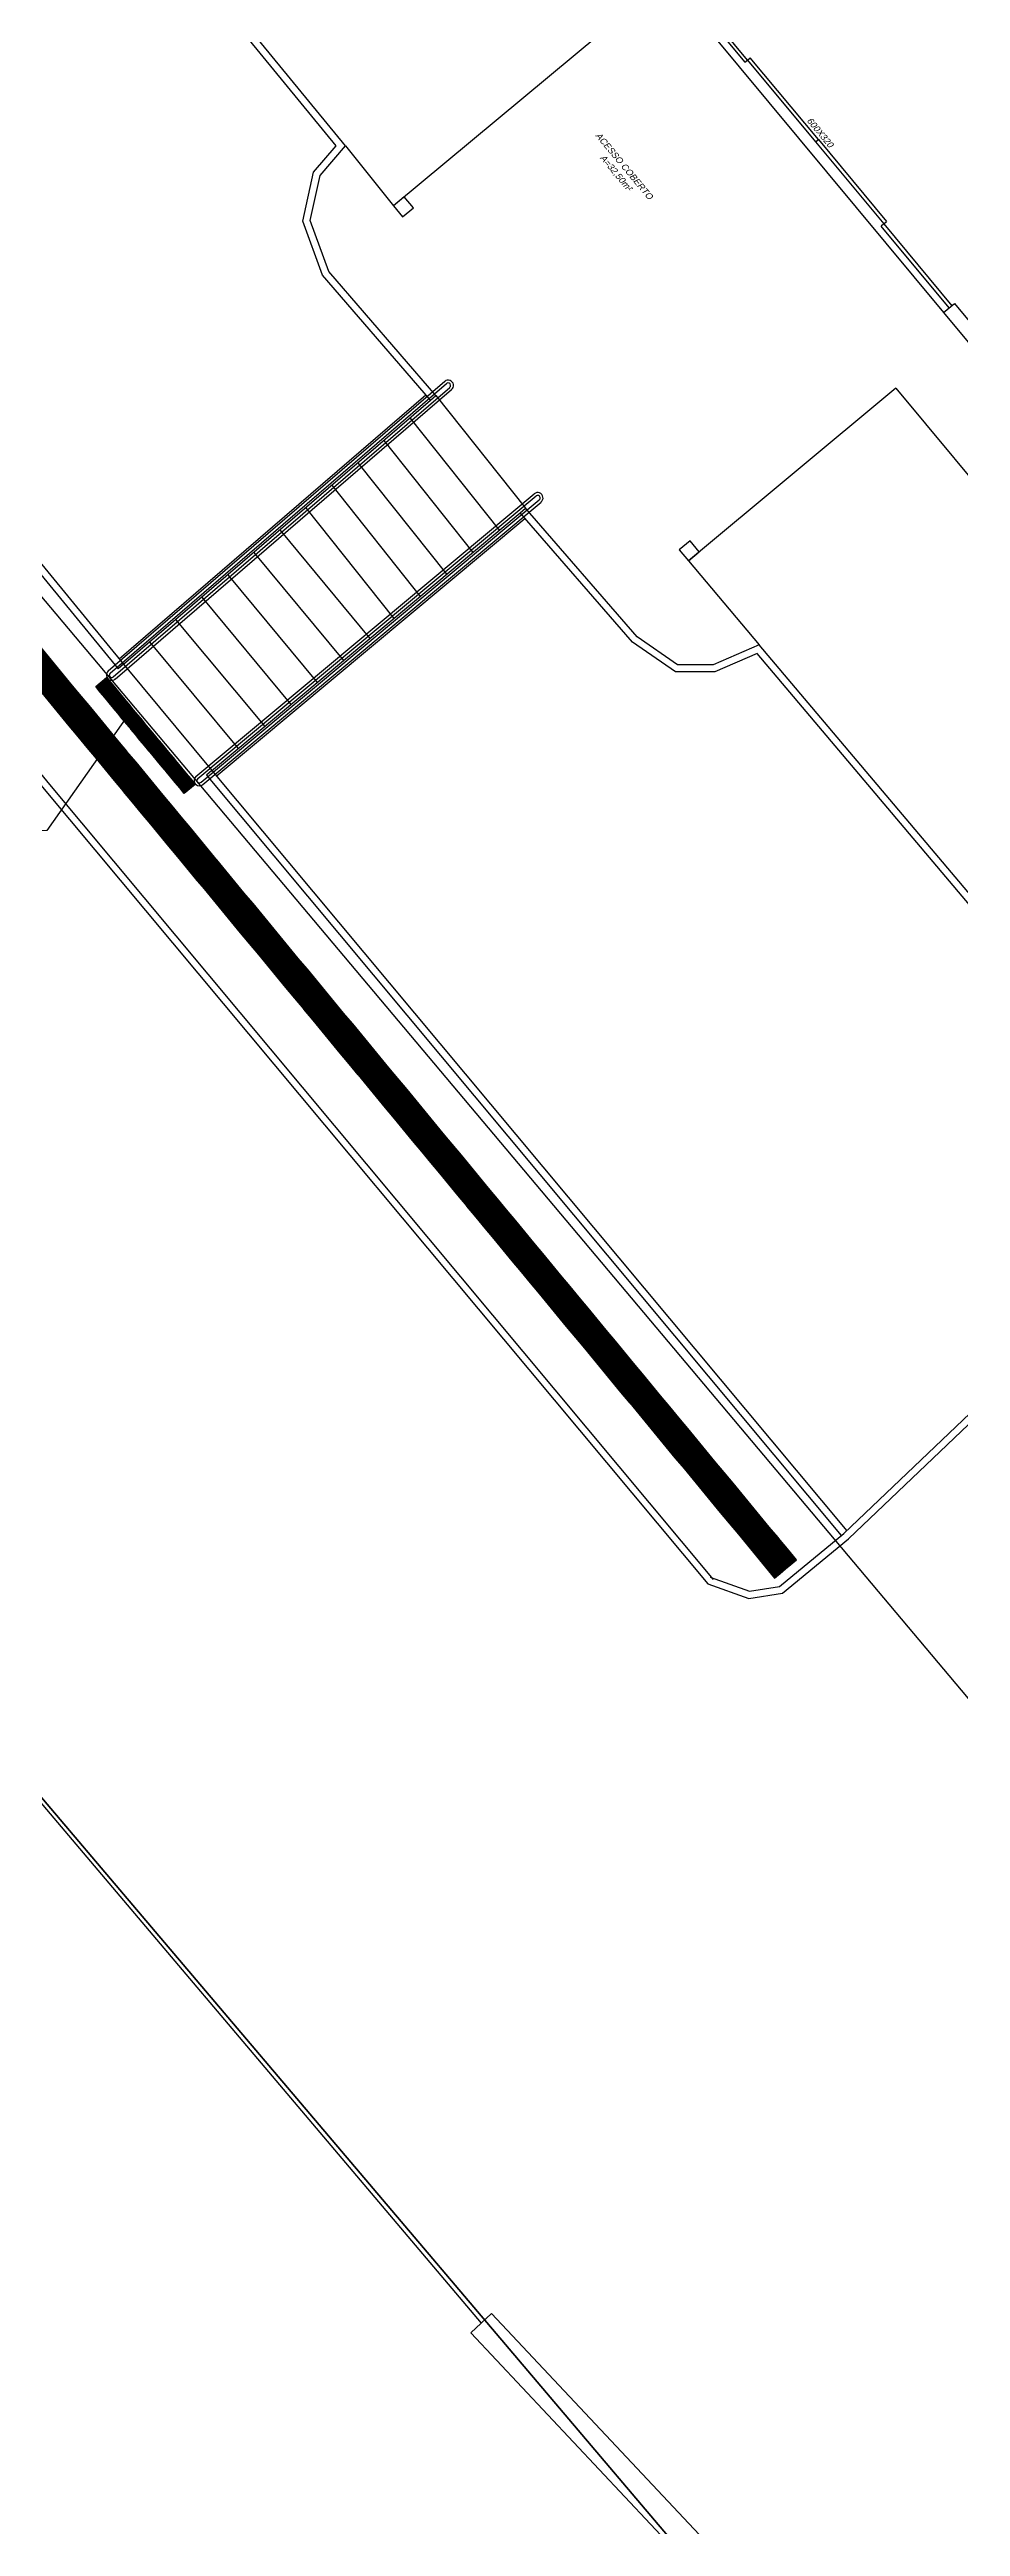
# Model space of a CAD drawing. Header units: metres. Extents: x 2113 to 5678, y -2764 to 956.
# Drawn here: x 3226.25 to 3239.08, y -1662.23 to -1627.35 of the extents above; entities that cross this region are included whole.
import ezdxf

# ---------------------------------------------------------------- set-up
doc = ezdxf.new("R2010")
doc.units = ezdxf.units.M
doc.header["$MEASUREMENT"] = 0
doc.linetypes.add('CONTINUO', pattern=[0])
doc.layers.add('CASA', color=5, linetype='CONTINUO')
doc.layers.add('TXT_QUADRAFISCAL_5000', color=7, linetype='Continuous')
doc.styles.add('util2000', font='arial.ttf', dxfattribs={"oblique": 12.000028})

# ---------------------------------------------------------------- blocks, each defined once
blk = doc.blocks.new('direc')
at = {"layer": 'CASA'}
h = blk.add_hatch(color=13, dxfattribs=at)
h.set_gradient(color1=(218, 62, 62), color2=(218, 62, 62), one_color=1, tint=0.55, name='SPHERICAL')
h.paths.add_polyline_path([(419671.808, 6988704.585), (419671.808, 6988704.785), (419671.708, 6988704.785), (419671.708, 6988704.585)])
h = blk.add_hatch(color=13, dxfattribs=at)
h.set_gradient(color1=(218, 62, 62), color2=(218, 62, 62), one_color=1, tint=0.55, name='SPHERICAL')
h.paths.add_polyline_path([(419671.908, 6988704.585), (419671.908, 6988704.785), (419671.808, 6988704.785), (419671.808, 6988704.585)])
h = blk.add_hatch(color=13, dxfattribs=at)
h.set_gradient(color1=(218, 62, 62), color2=(218, 62, 62), one_color=1, tint=0.55, name='SPHERICAL')
h.paths.add_polyline_path([(419672.008, 6988704.585), (419672.008, 6988704.785), (419671.908, 6988704.785), (419671.908, 6988704.585)])
h = blk.add_hatch(color=13, dxfattribs=at)
h.set_gradient(color1=(218, 62, 62), color2=(218, 62, 62), one_color=1, tint=0.55, name='SPHERICAL')
h.paths.add_polyline_path([(419672.108, 6988704.585), (419672.108, 6988704.785), (419672.008, 6988704.785), (419672.008, 6988704.585)])
h = blk.add_hatch(color=13, dxfattribs=at)
h.set_gradient(color1=(218, 62, 62), color2=(218, 62, 62), one_color=1, tint=0.55, name='SPHERICAL')
h.paths.add_polyline_path([(419671.808, 6988704.385), (419671.808, 6988704.585), (419671.708, 6988704.585), (419671.708, 6988704.385)])
h = blk.add_hatch(color=13, dxfattribs=at)
h.set_gradient(color1=(218, 62, 62), color2=(218, 62, 62), one_color=1, tint=0.55, name='SPHERICAL')
h.paths.add_polyline_path([(419671.908, 6988704.385), (419671.908, 6988704.585), (419671.808, 6988704.585), (419671.808, 6988704.385)])
h = blk.add_hatch(color=13, dxfattribs=at)
h.set_gradient(color1=(218, 62, 62), color2=(218, 62, 62), one_color=1, tint=0.55, name='SPHERICAL')
h.paths.add_polyline_path([(419672.008, 6988704.385), (419672.008, 6988704.585), (419671.908, 6988704.585), (419671.908, 6988704.385)])
h = blk.add_hatch(color=13, dxfattribs=at)
h.set_gradient(color1=(218, 62, 62), color2=(218, 62, 62), one_color=1, tint=0.55, name='SPHERICAL')
h.paths.add_polyline_path([(419672.108, 6988704.385), (419672.108, 6988704.585), (419672.008, 6988704.585), (419672.008, 6988704.385)])
at = {"layer": 'CASA', "color": 8}
for p, q in [((419671.721, 6988704.61), (419671.721, 6988704.76)), ((419671.723, 6988704.61), (419671.723, 6988704.76)), ((419671.743, 6988704.76), (419671.743, 6988704.61)), ((419671.746, 6988704.76), (419671.746, 6988704.61)), ((419671.771, 6988704.61), (419671.771, 6988704.76)), ((419671.773, 6988704.61), (419671.773, 6988704.76)), ((419671.793, 6988704.76), (419671.793, 6988704.61)), ((419671.796, 6988704.76), (419671.796, 6988704.61)), ((419671.821, 6988704.61), (419671.821, 6988704.76)), ((419671.823, 6988704.61), (419671.823, 6988704.76)), ((419671.843, 6988704.76), (419671.843, 6988704.61)), ((419671.846, 6988704.76), (419671.846, 6988704.61)), ((419671.871, 6988704.61), (419671.871, 6988704.76)), ((419671.873, 6988704.61), (419671.873, 6988704.76)), ((419671.893, 6988704.76), (419671.893, 6988704.61)), ((419671.896, 6988704.76), (419671.896, 6988704.61)), ((419671.921, 6988704.61), (419671.921, 6988704.76)), ((419671.923, 6988704.61), (419671.923, 6988704.76)), ((419671.943, 6988704.76), (419671.943, 6988704.61)), ((419671.946, 6988704.76), (419671.946, 6988704.61)), ((419671.971, 6988704.61), (419671.971, 6988704.76)), ((419671.973, 6988704.61), (419671.973, 6988704.76)), ((419671.993, 6988704.76), (419671.993, 6988704.61)), ((419671.996, 6988704.76), (419671.996, 6988704.61)), ((419672.021, 6988704.61), (419672.021, 6988704.76)), ((419672.023, 6988704.61), (419672.023, 6988704.76)), ((419672.043, 6988704.76), (419672.043, 6988704.61)), ((419672.046, 6988704.76), (419672.046, 6988704.61)), ((419672.071, 6988704.61), (419672.071, 6988704.76)), ((419672.073, 6988704.61), (419672.073, 6988704.76)), ((419672.093, 6988704.76), (419672.093, 6988704.61)), ((419672.096, 6988704.76), (419672.096, 6988704.61)), ((419671.721, 6988704.41), (419671.721, 6988704.56)), ((419671.723, 6988704.41), (419671.723, 6988704.56)), ((419671.743, 6988704.56), (419671.743, 6988704.41)), ((419671.746, 6988704.56), (419671.746, 6988704.41)), ((419671.771, 6988704.41), (419671.771, 6988704.56)), ((419671.773, 6988704.41), (419671.773, 6988704.56)), ((419671.793, 6988704.56), (419671.793, 6988704.41)), ((419671.796, 6988704.56), (419671.796, 6988704.41)), ((419671.821, 6988704.41), (419671.821, 6988704.56)), ((419671.823, 6988704.41), (419671.823, 6988704.56)), ((419671.843, 6988704.56), (419671.843, 6988704.41)), ((419671.846, 6988704.56), (419671.846, 6988704.41)), ((419671.871, 6988704.41), (419671.871, 6988704.56)), ((419671.873, 6988704.41), (419671.873, 6988704.56)), ((419671.893, 6988704.56), (419671.893, 6988704.41)), ((419671.896, 6988704.56), (419671.896, 6988704.41)), ((419671.921, 6988704.41), (419671.921, 6988704.56)), ((419671.923, 6988704.41), (419671.923, 6988704.56)), ((419671.943, 6988704.56), (419671.943, 6988704.41)), ((419671.946, 6988704.56), (419671.946, 6988704.41)), ((419671.971, 6988704.41), (419671.971, 6988704.56)), ((419671.973, 6988704.41), (419671.973, 6988704.56)), ((419671.993, 6988704.56), (419671.993, 6988704.41)), ((419671.996, 6988704.56), (419671.996, 6988704.41)), ((419672.021, 6988704.41), (419672.021, 6988704.56)), ((419672.023, 6988704.41), (419672.023, 6988704.56)), ((419672.043, 6988704.56), (419672.043, 6988704.41)), ((419672.046, 6988704.56), (419672.046, 6988704.41)), ((419672.071, 6988704.41), (419672.071, 6988704.56)), ((419672.073, 6988704.41), (419672.073, 6988704.56)), ((419672.093, 6988704.56), (419672.093, 6988704.41)), ((419672.096, 6988704.56), (419672.096, 6988704.41))]:
    blk.add_line(p, q, dxfattribs=at)
for points in [[(419671.808, 6988704.585), (419671.808, 6988704.785), (419671.708, 6988704.785), (419671.708, 6988704.585)], [(419671.908, 6988704.585), (419671.908, 6988704.785), (419671.808, 6988704.785), (419671.808, 6988704.585)], [(419672.008, 6988704.585), (419672.008, 6988704.785), (419671.908, 6988704.785), (419671.908, 6988704.585)], [(419672.108, 6988704.585), (419672.108, 6988704.785), (419672.008, 6988704.785), (419672.008, 6988704.585)], [(419671.808, 6988704.385), (419671.808, 6988704.585), (419671.708, 6988704.585), (419671.708, 6988704.385)], [(419671.908, 6988704.385), (419671.908, 6988704.585), (419671.808, 6988704.585), (419671.808, 6988704.385)], [(419672.008, 6988704.385), (419672.008, 6988704.585), (419671.908, 6988704.585), (419671.908, 6988704.385)], [(419672.108, 6988704.385), (419672.108, 6988704.585), (419672.008, 6988704.585), (419672.008, 6988704.385)]]:
    blk.add_lwpolyline(points, close=True, dxfattribs=at)
for centre, radius, start, end in [((419671.733, 6988704.76), 0.0125, 0, 180), ((419671.733, 6988704.76), 0.01, 0, 180), ((419671.783, 6988704.76), 0.0125, 0, 180), ((419671.783, 6988704.76), 0.01, 0, 180), ((419671.833, 6988704.76), 0.0125, 0, 180), ((419671.833, 6988704.76), 0.01, 0, 180), ((419671.883, 6988704.76), 0.0125, 0, 180), ((419671.883, 6988704.76), 0.01, 0, 180), ((419671.933, 6988704.76), 0.0125, 0, 180), ((419671.933, 6988704.76), 0.01, 0, 180), ((419671.983, 6988704.76), 0.0125, 0, 180), ((419671.983, 6988704.76), 0.01, 0, 180), ((419672.033, 6988704.76), 0.0125, 0, 180), ((419672.033, 6988704.76), 0.01, 0, 180), ((419672.083, 6988704.76), 0.0125, 0, 180), ((419672.083, 6988704.76), 0.01, 0, 180), ((419671.733, 6988704.61), 0.0125, 180, 0), ((419671.733, 6988704.56), 0.0125, 0, 180), ((419671.733, 6988704.41), 0.0125, 180, 0), ((419671.733, 6988704.61), 0.01, 180, 0), ((419671.733, 6988704.56), 0.01, 0, 180), ((419671.733, 6988704.41), 0.01, 180, 0), ((419671.783, 6988704.61), 0.0125, 180, 0), ((419671.783, 6988704.56), 0.0125, 0, 180), ((419671.783, 6988704.41), 0.0125, 180, 0), ((419671.783, 6988704.61), 0.01, 180, 0), ((419671.783, 6988704.56), 0.01, 0, 180), ((419671.783, 6988704.41), 0.01, 180, 0), ((419671.833, 6988704.61), 0.0125, 180, 0), ((419671.833, 6988704.56), 0.0125, 0, 180), ((419671.833, 6988704.41), 0.0125, 180, 0), ((419671.833, 6988704.61), 0.01, 180, 0), ((419671.833, 6988704.56), 0.01, 0, 180), ((419671.833, 6988704.41), 0.01, 180, 0), ((419671.883, 6988704.61), 0.0125, 180, 0), ((419671.883, 6988704.56), 0.0125, 0, 180), ((419671.883, 6988704.41), 0.0125, 180, 0), ((419671.883, 6988704.61), 0.01, 180, 0), ((419671.883, 6988704.56), 0.01, 0, 180), ((419671.883, 6988704.41), 0.01, 180, 0), ((419671.933, 6988704.61), 0.0125, 180, 0), ((419671.933, 6988704.56), 0.0125, 0, 180), ((419671.933, 6988704.41), 0.0125, 180, 0), ((419671.933, 6988704.61), 0.01, 180, 0), ((419671.933, 6988704.56), 0.01, 0, 180), ((419671.933, 6988704.41), 0.01, 180, 0), ((419671.983, 6988704.61), 0.0125, 180, 0), ((419671.983, 6988704.56), 0.0125, 0, 180), ((419671.983, 6988704.41), 0.0125, 180, 0), ((419671.983, 6988704.61), 0.01, 180, 0), ((419671.983, 6988704.56), 0.01, 0, 180), ((419671.983, 6988704.41), 0.01, 180, 0), ((419672.033, 6988704.61), 0.0125, 180, 0), ((419672.033, 6988704.56), 0.0125, 0, 180), ((419672.033, 6988704.41), 0.0125, 180, 0), ((419672.033, 6988704.61), 0.01, 180, 0), ((419672.033, 6988704.56), 0.01, 0, 180), ((419672.033, 6988704.41), 0.01, 180, 0), ((419672.083, 6988704.61), 0.0125, 180, 0), ((419672.083, 6988704.56), 0.0125, 0, 180), ((419672.083, 6988704.41), 0.0125, 180, 0), ((419672.083, 6988704.61), 0.01, 180, 0), ((419672.083, 6988704.56), 0.01, 0, 180), ((419672.083, 6988704.41), 0.01, 180, 0)]:
    blk.add_arc(centre, radius, start, end, dxfattribs=at)
blk = doc.blocks.new('rodoviária')
h = blk.add_hatch(color=13)
h.set_gradient(color1=(218, 62, 62), color2=(218, 62, 62), one_color=1, tint=0.55, name='SPHERICAL')
h.paths.add_polyline_path([(3630.943, -1201.335), (3630.943, -1201.535), (3630.843, -1201.535), (3630.843, -1201.335)])
h = blk.add_hatch(color=13)
h.set_gradient(color1=(218, 62, 62), color2=(218, 62, 62), one_color=1, tint=0.55, name='SPHERICAL')
h.paths.add_polyline_path([(3631.043, -1201.335), (3631.043, -1201.535), (3630.943, -1201.535), (3630.943, -1201.335)])
h = blk.add_hatch(color=13)
h.set_gradient(color1=(218, 62, 62), color2=(218, 62, 62), one_color=1, tint=0.55, name='SPHERICAL')
h.paths.add_polyline_path([(3631.143, -1201.335), (3631.143, -1201.535), (3631.043, -1201.535), (3631.043, -1201.335)])
h = blk.add_hatch(color=13)
h.set_gradient(color1=(218, 62, 62), color2=(218, 62, 62), one_color=1, tint=0.55, name='SPHERICAL')
h.paths.add_polyline_path([(3631.243, -1201.336), (3631.243, -1201.536), (3631.143, -1201.535), (3631.143, -1201.335)])
h = blk.add_hatch(color=13)
h.set_gradient(color1=(218, 62, 62), color2=(218, 62, 62), one_color=1, tint=0.55, name='SPHERICAL')
h.paths.add_polyline_path([(3631.332, -1201.336), (3631.331, -1201.536), (3631.231, -1201.536), (3631.232, -1201.336)])
h = blk.add_hatch(color=13)
h.set_gradient(color1=(218, 62, 62), color2=(218, 62, 62), one_color=1, tint=0.55, name='SPHERICAL')
h.paths.add_polyline_path([(3631.432, -1201.336), (3631.431, -1201.536), (3631.331, -1201.536), (3631.332, -1201.336)])
h = blk.add_hatch(color=13)
h.set_gradient(color1=(218, 62, 62), color2=(218, 62, 62), one_color=1, tint=0.55, name='SPHERICAL')
h.paths.add_polyline_path([(3631.532, -1201.336), (3631.531, -1201.536), (3631.431, -1201.536), (3631.432, -1201.336)])
h = blk.add_hatch(color=13)
h.set_gradient(color1=(218, 62, 62), color2=(218, 62, 62), one_color=1, tint=0.55, name='SPHERICAL')
h.paths.add_polyline_path([(3631.632, -1201.336), (3631.631, -1201.536), (3631.531, -1201.536), (3631.532, -1201.336)])
h = blk.add_hatch(color=13)
h.set_gradient(color1=(218, 62, 62), color2=(218, 62, 62), one_color=1, tint=0.55, name='SPHERICAL')
h.paths.add_polyline_path([(3631.72, -1201.337), (3631.72, -1201.537), (3631.62, -1201.536), (3631.62, -1201.336)])
h = blk.add_hatch(color=13)
h.set_gradient(color1=(218, 62, 62), color2=(218, 62, 62), one_color=1, tint=0.55, name='SPHERICAL')
h.paths.add_polyline_path([(3631.82, -1201.337), (3631.82, -1201.537), (3631.72, -1201.537), (3631.72, -1201.337)])
h = blk.add_hatch(color=13)
h.set_gradient(color1=(218, 62, 62), color2=(218, 62, 62), one_color=1, tint=0.55, name='SPHERICAL')
h.paths.add_polyline_path([(3631.92, -1201.337), (3631.92, -1201.537), (3631.82, -1201.537), (3631.82, -1201.337)])
h = blk.add_hatch(color=13)
h.set_gradient(color1=(218, 62, 62), color2=(218, 62, 62), one_color=1, tint=0.55, name='SPHERICAL')
h.paths.add_polyline_path([(3632.02, -1201.337), (3632.02, -1201.537), (3631.92, -1201.537), (3631.92, -1201.337)])
h = blk.add_hatch(color=13)
h.set_gradient(color1=(218, 62, 62), color2=(218, 62, 62), one_color=1, tint=0.55, name='SPHERICAL')
h.paths.add_polyline_path([(3632.109, -1201.336), (3632.109, -1201.536), (3632.009, -1201.536), (3632.009, -1201.336)])
h = blk.add_hatch(color=13)
h.set_gradient(color1=(218, 62, 62), color2=(218, 62, 62), one_color=1, tint=0.55, name='SPHERICAL')
h.paths.add_polyline_path([(3632.209, -1201.336), (3632.209, -1201.536), (3632.109, -1201.536), (3632.109, -1201.336)])
h = blk.add_hatch(color=13)
h.set_gradient(color1=(218, 62, 62), color2=(218, 62, 62), one_color=1, tint=0.55, name='SPHERICAL')
h.paths.add_polyline_path([(3632.309, -1201.336), (3632.309, -1201.536), (3632.209, -1201.536), (3632.209, -1201.336)])
h = blk.add_hatch(color=13)
h.set_gradient(color1=(218, 62, 62), color2=(218, 62, 62), one_color=1, tint=0.55, name='SPHERICAL')
h.paths.add_polyline_path([(3632.409, -1201.336), (3632.409, -1201.536), (3632.309, -1201.536), (3632.309, -1201.336)])
h = blk.add_hatch(color=13)
h.set_gradient(color1=(218, 62, 62), color2=(218, 62, 62), one_color=1, tint=0.55, name='SPHERICAL')
h.paths.add_polyline_path([(3632.498, -1201.337), (3632.498, -1201.537), (3632.398, -1201.536), (3632.398, -1201.336)])
h = blk.add_hatch(color=13)
h.set_gradient(color1=(218, 62, 62), color2=(218, 62, 62), one_color=1, tint=0.55, name='SPHERICAL')
h.paths.add_polyline_path([(3632.598, -1201.337), (3632.598, -1201.537), (3632.498, -1201.537), (3632.498, -1201.337)])
h = blk.add_hatch(color=13)
h.set_gradient(color1=(218, 62, 62), color2=(218, 62, 62), one_color=1, tint=0.55, name='SPHERICAL')
h.paths.add_polyline_path([(3632.698, -1201.337), (3632.698, -1201.537), (3632.598, -1201.537), (3632.598, -1201.337)])
h = blk.add_hatch(color=13)
h.set_gradient(color1=(218, 62, 62), color2=(218, 62, 62), one_color=1, tint=0.55, name='SPHERICAL')
h.paths.add_polyline_path([(3632.798, -1201.337), (3632.798, -1201.537), (3632.698, -1201.537), (3632.698, -1201.337)])
for p, q in [((3629.927, -1188.833, -463), (3628.427, -1188.833, -463)), ((3629.927, -1188.833, -463), (3629.927, -1188.783, -463)), ((3631.427, -1188.783, -463), (3629.927, -1188.783, -463)), ((3629.927, -1188.883, -463), (3629.927, -1188.833, -463)), ((3629.927, -1188.833, -463), (3631.427, -1188.833, -463)), ((3631.427, -1188.833, -463), (3631.427, -1188.783, -463)), ((3631.427, -1188.783, -463), (3632.927, -1188.783, -463)), ((3631.427, -1188.833, -463), (3632.927, -1188.833, -463)), ((3632.927, -1188.833, -463), (3632.927, -1188.783, -463)), ((3632.927, -1188.833, -463), (3634.427, -1188.833, -463)), ((3632.927, -1188.833, -463), (3632.927, -1188.883, -463)), ((3634.427, -1188.783, -463), (3635.667, -1188.783, -463)), ((3634.427, -1188.983, -463), (3634.427, -1188.783, -463)), ((3628.427, -1188.883, -463), (3629.927, -1188.883, -463)), ((3628.427, -1188.983, -463), (3634.427, -1188.983, -463)), ((3634.427, -1188.883, -463), (3632.927, -1188.883, -463)), ((3634.427, -1188.983, -463), (3635.667, -1188.983, -463)), ((3628.317, -1190.183, -463), (3628.317, -1193.983, -463)), ((3634.817, -1190.183, -463), (3648.567, -1190.183, -463)), ((3634.817, -1190.183, -463), (3634.817, -1193.983, -463)), ((3627.237, -1193.959, -463), (3628.317, -1193.983, -463)), ((3634.817, -1193.983, -463), (3636.364, -1193.972, -463)), ((3630.787, -1201.257, -463), (3630.68, -1195.006, -463)), ((3630.827, -1201.257, -463), (3630.72, -1195.006, -463)), ((3630.897, -1201.257, -463), (3630.79, -1195.007, -463)), ((3630.937, -1201.257, -463), (3630.83, -1195.008, -463)), ((3632.718, -1201.257, -463), (3632.704, -1195.048, -463)), ((3632.758, -1201.257, -463), (3632.744, -1195.048, -463)), ((3632.828, -1201.255, -463), (3632.814, -1195.049, -463)), ((3632.868, -1201.254, -463), (3632.854, -1195.05, -463)), ((3630.753, -1201.033, -463), (3630.656, -1195.333, -463)), ((3630.756, -1195.331, -463), (3630.754, -1195.231, -463)), ((3630.754, -1195.231, -463), (3632.783, -1195.273, -463)), ((3630.853, -1201.031, -463), (3630.756, -1195.331, -463)), ((3632.785, -1195.373, -463), (3632.783, -1195.273, -463)), ((3632.798, -1201.037, -463), (3632.785, -1195.373, -463)), ((3632.898, -1201.037, -463), (3632.885, -1195.373, -463)), ((3630.762, -1195.715, -463), (3632.786, -1195.756, -463)), ((3630.77, -1196.198, -463), (3632.787, -1196.24, -463)), ((3630.779, -1196.682, -463), (3632.788, -1196.723, -463)), ((3630.787, -1197.165, -463), (3632.789, -1197.207, -463)), ((3630.795, -1197.649, -463), (3632.79, -1197.69, -463)), ((3630.803, -1198.131, -463), (3632.791, -1198.131, -463)), ((3630.812, -1198.615, -463), (3632.792, -1198.615, -463)), ((3630.82, -1199.098, -463), (3632.793, -1199.098, -463)), ((3630.828, -1199.581, -463), (3632.795, -1199.581, -463)), ((3630.836, -1200.065, -463), (3632.798, -1200.065, -463)), ((3630.845, -1200.548, -463), (3632.798, -1200.548, -463)), ((3630.853, -1201.031, -463), (3630.852, -1201.131, -463)), ((3630.853, -1201.031, -463), (3632.798, -1201.031, -463)), ((3632.798, -1201.033, -463), (3632.798, -1201.133, -463))]:
    blk.add_line(p, q)
at = {"elevation": -463, "flags": 128}
for points in [[(3630.754, -1195.231), (3628.445, -1195.273), (3627.728, -1195.016), (3627.328, -1194.504), (3627.237, -1193.959), (3619.67, -1193.911), (3619.165, -1194.09), (3617.952, -1194.627), (3617.048, -1195.434), (3616.564, -1196.062), (3616.054, -1197.098), (3615.725, -1198.318), (3615.574, -1200.973), (3615.51, -1202.159), (3615.789, -1202.625), (3616.289, -1202.914), (3631.489, -1203.016), (3646.072, -1202.985)], [(3630.756, -1195.331), (3628.429, -1195.373), (3627.667, -1195.1), (3627.233, -1194.545), (3627.152, -1194.059), (3619.687, -1194.012), (3619.202, -1194.183), (3618.007, -1194.712), (3617.122, -1195.502), (3616.649, -1196.116), (3616.148, -1197.133), (3615.824, -1198.334), (3615.674, -1200.978), (3615.612, -1202.134), (3615.861, -1202.551), (3616.316, -1202.814), (3631.489, -1202.916), (3646.071, -1202.885)], [(3646.072, -1202.985), (3646.6, -1202.67), (3646.845, -1202.26), (3646.853, -1201.054), (3646.656, -1198.179), (3646.261, -1196.725), (3645.52, -1195.702), (3644.39, -1194.74), (3643.017, -1193.95), (3642.701, -1193.924), (3636.364, -1193.972), (3636.167, -1194.651), (3635.848, -1195.036), (3635.18, -1195.223), (3632.783, -1195.273)], [(3646.02, -1202.899), (3646.527, -1202.597), (3646.745, -1202.232), (3646.753, -1201.057), (3646.557, -1198.196), (3646.169, -1196.769), (3645.446, -1195.77), (3644.332, -1194.822), (3642.986, -1194.047), (3642.698, -1194.024), (3636.44, -1194.072), (3636.257, -1194.698), (3635.905, -1195.124), (3635.194, -1195.322), (3632.785, -1195.373)], [(3615.571, -1201.029), (3630.852, -1201.131)], [(3615.676, -1200.929), (3630.853, -1201.031)], [(3632.798, -1201.033), (3646.75, -1201.003)], [(3632.798, -1201.133), (3646.75, -1201.103)]]:
    blk.add_lwpolyline(points, dxfattribs=at)
at = {"elevation": -463}
for points in [[(3628.317, -1193.983), (3628.517, -1193.983), (3628.517, -1193.783), (3628.317, -1193.783)], [(3634.617, -1193.983), (3634.817, -1193.983), (3634.817, -1193.783), (3634.617, -1193.783)]]:
    blk.add_lwpolyline(points, close=True, dxfattribs=at)
at = {"color": 8, "elevation": -463}
for points in [[(3630.943, -1201.335), (3630.943, -1201.535), (3630.843, -1201.535), (3630.843, -1201.335)], [(3631.043, -1201.335), (3631.043, -1201.535), (3630.943, -1201.535), (3630.943, -1201.335)], [(3631.143, -1201.335), (3631.143, -1201.535), (3631.043, -1201.535), (3631.043, -1201.335)], [(3631.243, -1201.336), (3631.243, -1201.536), (3631.143, -1201.535), (3631.143, -1201.335)], [(3631.332, -1201.336), (3631.331, -1201.536), (3631.231, -1201.536), (3631.232, -1201.336)], [(3631.432, -1201.336), (3631.431, -1201.536), (3631.331, -1201.536), (3631.332, -1201.336)], [(3631.532, -1201.336), (3631.531, -1201.536), (3631.431, -1201.536), (3631.432, -1201.336)], [(3631.632, -1201.336), (3631.631, -1201.536), (3631.531, -1201.536), (3631.532, -1201.336)], [(3631.72, -1201.337), (3631.72, -1201.537), (3631.62, -1201.536), (3631.62, -1201.336)], [(3631.82, -1201.337), (3631.82, -1201.537), (3631.72, -1201.537), (3631.72, -1201.337)], [(3631.92, -1201.337), (3631.92, -1201.537), (3631.82, -1201.537), (3631.82, -1201.337)], [(3632.02, -1201.337), (3632.02, -1201.537), (3631.92, -1201.537), (3631.92, -1201.337)], [(3632.109, -1201.336), (3632.109, -1201.536), (3632.009, -1201.536), (3632.009, -1201.336)], [(3632.209, -1201.336), (3632.209, -1201.536), (3632.109, -1201.536), (3632.109, -1201.336)], [(3632.309, -1201.336), (3632.309, -1201.536), (3632.209, -1201.536), (3632.209, -1201.336)], [(3632.409, -1201.336), (3632.409, -1201.536), (3632.309, -1201.536), (3632.309, -1201.336)], [(3632.498, -1201.337), (3632.498, -1201.537), (3632.398, -1201.536), (3632.398, -1201.336)], [(3632.598, -1201.337), (3632.598, -1201.537), (3632.498, -1201.537), (3632.498, -1201.337)], [(3632.698, -1201.337), (3632.698, -1201.537), (3632.598, -1201.537), (3632.598, -1201.337)], [(3632.798, -1201.337), (3632.798, -1201.537), (3632.698, -1201.537), (3632.698, -1201.337)]]:
    blk.add_lwpolyline(points, close=True, dxfattribs=at)
at = {"elevation": -463}
blk.add_lwpolyline([(3631.444, -1201.454), (3631.96, -1203.36), (3631.593, -1203.814)], dxfattribs=at)
at = {"color": 8}
for centre, radius in [((3630.868, -1201.36, -463), 0.015), ((3630.868, -1201.41, -463), 0.015), ((3630.868, -1201.36, -463), 0.0125), ((3630.868, -1201.41, -463), 0.0125), ((3630.918, -1201.36, -463), 0.015), ((3630.918, -1201.41, -463), 0.015), ((3630.918, -1201.36, -463), 0.0125), ((3630.918, -1201.41, -463), 0.0125), ((3630.968, -1201.36, -463), 0.015), ((3630.968, -1201.41, -463), 0.015), ((3630.968, -1201.36, -463), 0.0125), ((3630.968, -1201.41, -463), 0.0125), ((3631.018, -1201.36, -463), 0.015), ((3631.018, -1201.41, -463), 0.015), ((3631.018, -1201.36, -463), 0.0125), ((3631.018, -1201.41, -463), 0.0125), ((3631.068, -1201.36, -463), 0.015), ((3631.068, -1201.41, -463), 0.015), ((3631.068, -1201.36, -463), 0.0125), ((3631.068, -1201.41, -463), 0.0125), ((3631.118, -1201.36, -463), 0.015), ((3631.118, -1201.41, -463), 0.015), ((3631.118, -1201.36, -463), 0.0125), ((3631.118, -1201.41, -463), 0.0125), ((3631.168, -1201.36, -463), 0.015), ((3631.168, -1201.41, -463), 0.015), ((3631.168, -1201.36, -463), 0.0125), ((3631.168, -1201.41, -463), 0.0125), ((3631.218, -1201.361, -463), 0.015), ((3631.218, -1201.411, -463), 0.015), ((3631.218, -1201.361, -463), 0.0125), ((3631.218, -1201.411, -463), 0.0125), ((3631.257, -1201.361, -463), 0.015), ((3631.257, -1201.411, -463), 0.015), ((3631.257, -1201.361, -463), 0.0125), ((3631.257, -1201.411, -463), 0.0125), ((3631.307, -1201.361, -463), 0.015), ((3631.307, -1201.411, -463), 0.015), ((3631.307, -1201.361, -463), 0.0125), ((3631.307, -1201.411, -463), 0.0125), ((3631.357, -1201.361, -463), 0.015), ((3631.357, -1201.411, -463), 0.015), ((3631.357, -1201.361, -463), 0.0125), ((3631.407, -1201.361, -463), 0.015), ((3631.407, -1201.411, -463), 0.015), ((3631.407, -1201.361, -463), 0.0125), ((3631.457, -1201.361, -463), 0.015), ((3631.457, -1201.411, -463), 0.015), ((3631.457, -1201.361, -463), 0.0125), ((3631.507, -1201.361, -463), 0.015), ((3631.507, -1201.411, -463), 0.015), ((3631.507, -1201.361, -463), 0.0125), ((3631.557, -1201.361, -463), 0.015), ((3631.557, -1201.411, -463), 0.015), ((3631.557, -1201.361, -463), 0.0125), ((3631.607, -1201.361, -463), 0.015), ((3631.607, -1201.411, -463), 0.015), ((3631.607, -1201.361, -463), 0.0125), ((3631.645, -1201.361, -463), 0.015), ((3631.645, -1201.411, -463), 0.015), ((3631.645, -1201.361, -463), 0.0125), ((3631.695, -1201.362, -463), 0.015), ((3631.695, -1201.412, -463), 0.015), ((3631.695, -1201.362, -463), 0.0125), ((3631.745, -1201.362, -463), 0.015), ((3631.745, -1201.412, -463), 0.015), ((3631.745, -1201.362, -463), 0.0125), ((3631.795, -1201.362, -463), 0.015), ((3631.795, -1201.412, -463), 0.015), ((3631.795, -1201.362, -463), 0.0125), ((3631.845, -1201.362, -463), 0.015), ((3631.845, -1201.412, -463), 0.015), ((3631.845, -1201.362, -463), 0.0125), ((3631.895, -1201.362, -463), 0.015), ((3631.895, -1201.412, -463), 0.015), ((3631.895, -1201.362, -463), 0.0125), ((3631.945, -1201.362, -463), 0.015), ((3631.945, -1201.412, -463), 0.015), ((3631.945, -1201.362, -463), 0.0125), ((3631.995, -1201.362, -463), 0.015), ((3631.995, -1201.412, -463), 0.015), ((3631.995, -1201.362, -463), 0.0125), ((3632.034, -1201.361, -463), 0.015), ((3632.034, -1201.411, -463), 0.015), ((3632.034, -1201.361, -463), 0.0125), ((3632.034, -1201.411, -463), 0.0125), ((3632.084, -1201.361, -463), 0.015), ((3632.084, -1201.411, -463), 0.015), ((3632.084, -1201.361, -463), 0.0125), ((3632.084, -1201.411, -463), 0.0125), ((3632.134, -1201.361, -463), 0.015), ((3632.134, -1201.411, -463), 0.015), ((3632.134, -1201.361, -463), 0.0125), ((3632.184, -1201.361, -463), 0.015), ((3632.184, -1201.411, -463), 0.015), ((3632.184, -1201.361, -463), 0.0125), ((3632.234, -1201.361, -463), 0.015), ((3632.234, -1201.411, -463), 0.015), ((3632.234, -1201.361, -463), 0.0125), ((3632.284, -1201.361, -463), 0.015), ((3632.284, -1201.411, -463), 0.015), ((3632.284, -1201.361, -463), 0.0125), ((3632.334, -1201.361, -463), 0.015), ((3632.334, -1201.411, -463), 0.015), ((3632.334, -1201.361, -463), 0.0125), ((3632.384, -1201.361, -463), 0.015), ((3632.384, -1201.411, -463), 0.015), ((3632.384, -1201.361, -463), 0.0125), ((3632.423, -1201.361, -463), 0.015), ((3632.423, -1201.411, -463), 0.015), ((3632.423, -1201.361, -463), 0.0125), ((3632.473, -1201.362, -463), 0.015), ((3632.473, -1201.412, -463), 0.015), ((3632.473, -1201.362, -463), 0.0125), ((3632.523, -1201.362, -463), 0.015), ((3632.523, -1201.412, -463), 0.015), ((3632.523, -1201.362, -463), 0.0125), ((3632.573, -1201.362, -463), 0.015), ((3632.573, -1201.412, -463), 0.015), ((3632.573, -1201.362, -463), 0.0125), ((3632.623, -1201.362, -463), 0.015), ((3632.623, -1201.412, -463), 0.015), ((3632.623, -1201.362, -463), 0.0125), ((3632.673, -1201.362, -463), 0.015), ((3632.673, -1201.412, -463), 0.015), ((3632.673, -1201.362, -463), 0.0125), ((3632.723, -1201.362, -463), 0.015), ((3632.723, -1201.412, -463), 0.015), ((3632.723, -1201.362, -463), 0.0125), ((3632.773, -1201.362, -463), 0.015), ((3632.773, -1201.412, -463), 0.015), ((3632.773, -1201.362, -463), 0.0125), ((3630.868, -1201.46, -463), 0.015), ((3630.868, -1201.51, -463), 0.015), ((3630.868, -1201.46, -463), 0.0125), ((3630.868, -1201.51, -463), 0.0125), ((3630.918, -1201.46, -463), 0.015), ((3630.918, -1201.51, -463), 0.015), ((3630.918, -1201.46, -463), 0.0125), ((3630.918, -1201.51, -463), 0.0125), ((3630.968, -1201.46, -463), 0.015), ((3630.968, -1201.51, -463), 0.015), ((3630.968, -1201.46, -463), 0.0125), ((3630.968, -1201.51, -463), 0.0125), ((3631.018, -1201.46, -463), 0.015), ((3631.018, -1201.51, -463), 0.015), ((3631.018, -1201.46, -463), 0.0125), ((3631.018, -1201.51, -463), 0.0125), ((3631.068, -1201.46, -463), 0.015), ((3631.068, -1201.51, -463), 0.015), ((3631.068, -1201.46, -463), 0.0125), ((3631.068, -1201.51, -463), 0.0125), ((3631.118, -1201.46, -463), 0.015), ((3631.118, -1201.51, -463), 0.015), ((3631.118, -1201.46, -463), 0.0125), ((3631.118, -1201.51, -463), 0.0125), ((3631.168, -1201.46, -463), 0.015), ((3631.168, -1201.51, -463), 0.015), ((3631.168, -1201.46, -463), 0.0125), ((3631.168, -1201.51, -463), 0.0125), ((3631.218, -1201.461, -463), 0.015), ((3631.218, -1201.511, -463), 0.015), ((3631.218, -1201.461, -463), 0.0125), ((3631.218, -1201.511, -463), 0.0125), ((3631.256, -1201.461, -463), 0.015), ((3631.256, -1201.511, -463), 0.015), ((3631.256, -1201.461, -463), 0.0125), ((3631.256, -1201.511, -463), 0.0125), ((3631.306, -1201.461, -463), 0.015), ((3631.306, -1201.511, -463), 0.015), ((3631.306, -1201.461, -463), 0.0125), ((3631.306, -1201.511, -463), 0.0125), ((3631.356, -1201.461, -463), 0.015), ((3631.356, -1201.511, -463), 0.015), ((3631.357, -1201.411, -463), 0.0125), ((3631.356, -1201.461, -463), 0.0125), ((3631.356, -1201.511, -463), 0.0125), ((3631.406, -1201.461, -463), 0.015), ((3631.406, -1201.511, -463), 0.015), ((3631.407, -1201.411, -463), 0.0125), ((3631.406, -1201.461, -463), 0.0125), ((3631.406, -1201.511, -463), 0.0125), ((3631.456, -1201.461, -463), 0.015), ((3631.456, -1201.511, -463), 0.015), ((3631.457, -1201.411, -463), 0.0125), ((3631.456, -1201.461, -463), 0.0125), ((3631.456, -1201.511, -463), 0.0125), ((3631.506, -1201.461, -463), 0.015), ((3631.506, -1201.511, -463), 0.015), ((3631.507, -1201.411, -463), 0.0125), ((3631.506, -1201.461, -463), 0.0125), ((3631.506, -1201.511, -463), 0.0125), ((3631.556, -1201.461, -463), 0.015), ((3631.556, -1201.511, -463), 0.015), ((3631.557, -1201.411, -463), 0.0125), ((3631.556, -1201.461, -463), 0.0125), ((3631.556, -1201.511, -463), 0.0125), ((3631.606, -1201.461, -463), 0.015), ((3631.606, -1201.511, -463), 0.015), ((3631.607, -1201.411, -463), 0.0125), ((3631.606, -1201.461, -463), 0.0125), ((3631.606, -1201.511, -463), 0.0125), ((3631.645, -1201.461, -463), 0.015), ((3631.645, -1201.511, -463), 0.015), ((3631.645, -1201.411, -463), 0.0125), ((3631.645, -1201.461, -463), 0.0125), ((3631.645, -1201.511, -463), 0.0125), ((3631.695, -1201.462, -463), 0.015), ((3631.695, -1201.512, -463), 0.015), ((3631.695, -1201.412, -463), 0.0125), ((3631.695, -1201.462, -463), 0.0125), ((3631.695, -1201.512, -463), 0.0125), ((3631.745, -1201.462, -463), 0.015), ((3631.745, -1201.512, -463), 0.015), ((3631.745, -1201.412, -463), 0.0125), ((3631.745, -1201.462, -463), 0.0125), ((3631.745, -1201.512, -463), 0.0125), ((3631.795, -1201.462, -463), 0.015), ((3631.795, -1201.512, -463), 0.015), ((3631.795, -1201.412, -463), 0.0125), ((3631.795, -1201.462, -463), 0.0125), ((3631.795, -1201.512, -463), 0.0125), ((3631.845, -1201.462, -463), 0.015), ((3631.845, -1201.512, -463), 0.015), ((3631.845, -1201.412, -463), 0.0125), ((3631.845, -1201.462, -463), 0.0125), ((3631.845, -1201.512, -463), 0.0125), ((3631.895, -1201.462, -463), 0.015), ((3631.895, -1201.512, -463), 0.015), ((3631.895, -1201.412, -463), 0.0125), ((3631.895, -1201.462, -463), 0.0125), ((3631.895, -1201.512, -463), 0.0125), ((3631.945, -1201.462, -463), 0.015), ((3631.945, -1201.512, -463), 0.015), ((3631.945, -1201.412, -463), 0.0125), ((3631.945, -1201.462, -463), 0.0125), ((3631.945, -1201.512, -463), 0.0125), ((3631.995, -1201.462, -463), 0.015), ((3631.995, -1201.512, -463), 0.015), ((3631.995, -1201.412, -463), 0.0125), ((3631.995, -1201.462, -463), 0.0125), ((3631.995, -1201.512, -463), 0.0125), ((3632.034, -1201.461, -463), 0.015), ((3632.034, -1201.511, -463), 0.015), ((3632.034, -1201.461, -463), 0.0125), ((3632.034, -1201.511, -463), 0.0125), ((3632.084, -1201.461, -463), 0.015), ((3632.084, -1201.511, -463), 0.015), ((3632.084, -1201.461, -463), 0.0125), ((3632.084, -1201.511, -463), 0.0125), ((3632.134, -1201.461, -463), 0.015), ((3632.134, -1201.511, -463), 0.015), ((3632.134, -1201.461, -463), 0.0125), ((3632.134, -1201.511, -463), 0.0125), ((3632.134, -1201.411, -463), 0.0125), ((3632.184, -1201.461, -463), 0.015), ((3632.184, -1201.511, -463), 0.015), ((3632.184, -1201.461, -463), 0.0125), ((3632.184, -1201.511, -463), 0.0125), ((3632.184, -1201.411, -463), 0.0125), ((3632.234, -1201.461, -463), 0.015), ((3632.234, -1201.511, -463), 0.015), ((3632.234, -1201.461, -463), 0.0125), ((3632.234, -1201.511, -463), 0.0125), ((3632.234, -1201.411, -463), 0.0125), ((3632.284, -1201.461, -463), 0.015), ((3632.284, -1201.511, -463), 0.015), ((3632.284, -1201.461, -463), 0.0125), ((3632.284, -1201.511, -463), 0.0125), ((3632.284, -1201.411, -463), 0.0125), ((3632.334, -1201.461, -463), 0.015), ((3632.334, -1201.511, -463), 0.015), ((3632.334, -1201.461, -463), 0.0125), ((3632.334, -1201.511, -463), 0.0125), ((3632.334, -1201.411, -463), 0.0125), ((3632.384, -1201.461, -463), 0.015), ((3632.384, -1201.511, -463), 0.015), ((3632.384, -1201.461, -463), 0.0125), ((3632.384, -1201.511, -463), 0.0125), ((3632.384, -1201.411, -463), 0.0125), ((3632.423, -1201.461, -463), 0.015), ((3632.423, -1201.511, -463), 0.015), ((3632.423, -1201.411, -463), 0.0125), ((3632.423, -1201.461, -463), 0.0125), ((3632.423, -1201.511, -463), 0.0125), ((3632.473, -1201.462, -463), 0.015), ((3632.473, -1201.512, -463), 0.015), ((3632.473, -1201.412, -463), 0.0125), ((3632.473, -1201.462, -463), 0.0125), ((3632.473, -1201.512, -463), 0.0125), ((3632.523, -1201.462, -463), 0.015), ((3632.523, -1201.512, -463), 0.015), ((3632.523, -1201.412, -463), 0.0125), ((3632.523, -1201.462, -463), 0.0125), ((3632.523, -1201.512, -463), 0.0125), ((3632.573, -1201.462, -463), 0.015), ((3632.573, -1201.512, -463), 0.015), ((3632.573, -1201.412, -463), 0.0125), ((3632.573, -1201.462, -463), 0.0125), ((3632.573, -1201.512, -463), 0.0125), ((3632.623, -1201.462, -463), 0.015), ((3632.623, -1201.512, -463), 0.015), ((3632.623, -1201.412, -463), 0.0125), ((3632.623, -1201.462, -463), 0.0125), ((3632.623, -1201.512, -463), 0.0125), ((3632.673, -1201.462, -463), 0.015), ((3632.673, -1201.512, -463), 0.015), ((3632.673, -1201.412, -463), 0.0125), ((3632.673, -1201.462, -463), 0.0125), ((3632.673, -1201.512, -463), 0.0125), ((3632.723, -1201.462, -463), 0.015), ((3632.723, -1201.512, -463), 0.015), ((3632.723, -1201.412, -463), 0.0125), ((3632.723, -1201.462, -463), 0.0125), ((3632.723, -1201.512, -463), 0.0125), ((3632.773, -1201.462, -463), 0.015), ((3632.773, -1201.512, -463), 0.015), ((3632.773, -1201.412, -463), 0.0125), ((3632.773, -1201.462, -463), 0.0125), ((3632.773, -1201.512, -463), 0.0125)]:
    blk.add_circle(centre, radius, dxfattribs=at)
for centre, radius, start, end in [((3630.755, -1195.006, -463), 0.075, 358.3025, 180.2605), ((3630.755, -1195.006, -463), 0.035, 357.8483, 180.2605), ((3632.779, -1195.048, -463), 0.075, 358.3025, 180.2605), ((3632.779, -1195.048, -463), 0.035, 357.8483, 180.2605), ((3630.862, -1201.257, -463), 0.075, 180, 1.9581), ((3630.862, -1201.257, -463), 0.035, 180, 2.4122), ((3632.793, -1201.257, -463), 0.075, 180, 1.9581), ((3632.793, -1201.257, -463), 0.035, 180, 2.4122)]:
    blk.add_arc(centre, radius, start, end)
at = {"color": 6, "rotation": 89.89511878160864}
for p in [(6991554.683, -433666.155, -463), (6991555.083, -433666.156, -463), (6991555.483, -433666.157, -463), (6991555.883, -433666.157, -463), (6991556.283, -433666.158, -463), (6991556.683, -433666.159, -463), (6991557.083, -433666.16, -463), (6991557.483, -433666.16, -463), (6991557.883, -433666.161, -463), (6991558.283, -433666.162, -463), (6991558.668, -433666.163, -463), (6991559.068, -433666.164, -463), (6991559.468, -433666.164, -463), (6991559.868, -433666.165, -463), (6991560.268, -433666.166, -463), (6991560.668, -433666.166, -463), (6991561.068, -433666.167, -463), (6991561.468, -433666.168, -463), (6991561.868, -433666.169, -463), (6991562.268, -433666.169, -463), (6991562.668, -433666.17, -463), (6991563.068, -433666.171, -463), (6991563.468, -433666.172, -463), (6991563.868, -433666.172, -463), (6991564.268, -433666.173, -463), (6991564.668, -433666.174, -463), (6991565.068, -433666.175, -463), (6991565.468, -433666.175, -463), (6991565.868, -433666.176, -463), (6991566.268, -433666.177, -463), (6991566.668, -433666.177, -463), (6991567.068, -433666.178, -463), (6991567.468, -433666.179, -463), (6991567.868, -433666.18, -463), (6991568.268, -433666.18, -463), (6991568.668, -433666.181, -463), (6991569.068, -433666.182, -463), (6991569.468, -433666.183, -463), (6991569.868, -433666.183, -463), (6991570.268, -433666.184, -463), (6991570.668, -433666.185, -463), (6991571.068, -433666.186, -463)]:
    blk.add_blockref('direc', p, dxfattribs=at)
at = {"char_height": 0.09, "width": 1.96937, "attachment_point": 5, "style": 'util2000'}
for s, insert in [('600X320', (3631.366, -1188.7, -463)), ('ACESSO COBERTO\\PA=32,50m²', (3629.965, -1191.206, -463))]:
    blk.add_mtext(s, dxfattribs=dict(at, insert=insert))

msp = doc.modelspace()

# ---------------------------------------------------------------- linework, layer by layer
for p, q in [((3232.183, -1659.504), (3232.474, -1659.23)), ((3232.474, -1659.23), (3236.091, -1663.078)), ((3232.183, -1659.504), (3235.8, -1663.352))]:
    msp.add_line(p, q)
for points in [[(3363.157, -1607.827), (3299.565, -1660.516), (3277.187, -1633.797), (3265.652, -1643.386), (3246.526, -1659.285), (3208.116, -1613.627), (3225.811, -1580.006)], [(3363.157, -1607.827), (3299.565, -1660.516), (3277.187, -1633.797), (3265.652, -1643.386), (3246.526, -1659.285), (3208.116, -1613.627), (3225.811, -1580.006)], [(3201.123, -1622.494), (3232.329, -1659.367)]]:
    msp.add_lwpolyline(points)
at = {"color": 1, "lineweight": 60, "flags": 128}
msp.add_lwpolyline([(3065.665, -1651.787), (3110.846, -1600.623), (3138.766, -1591.051), (3171.139, -1599.714), (3179.692, -1605.223), (3195.186, -1607.062), (3196.62, -1607.825), (3202.187, -1597.432), (3206.36, -1597.996), (3199.753, -1613.792), (3201.123, -1622.494), (3235.8, -1663.352), (3214.657, -1684.321), (3216.961, -1686.594), (3212.648, -1690.742), (3210.364, -1688.49), (3205.322, -1693.604), (3236.398, -1711.668)], dxfattribs=at)
at = {"layer": 'TXT_QUADRAFISCAL_5000', "lineweight": 100}
msp.add_circle((3163.675, -1737.551), 237.953, dxfattribs=at)
msp.add_circle((3163.675, -1737.551), 237.953, dxfattribs=at)

# ---------------------------------------------------------------- block references
at = {"rotation": 309.7368446514157}
msp.add_blockref('rodoviária', (1829.805, 1923.855, 463), dxfattribs=at)

doc.saveas('drawing.dxf')
